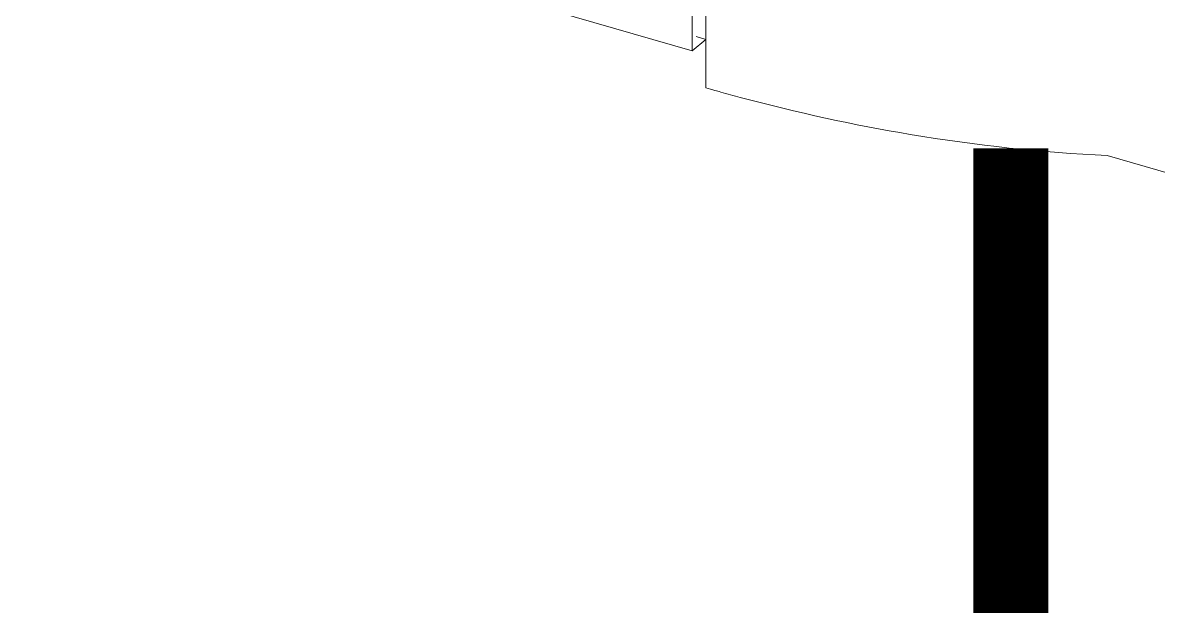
# Model space of a CAD drawing. Header units: inches. Extents: x 9220 to 92460, y -39241 to 4813.
# Drawn here: x 74985.94 to 75031.3, y -33850.62 to -33827.33 of the extents above; entities that cross this region are included whole.
import ezdxf

# ---------------------------------------------------------------- set-up
doc = ezdxf.new("R2010")
doc.units = ezdxf.units.IN
doc.header["$MEASUREMENT"] = 0
doc.linetypes.add('ACAD_ISO03W100', pattern=[30, 12, -18])
doc.layers.add('SI-TOPOLOGY-Ethernet', color=7, linetype='Continuous', lineweight=13, true_color=0x3cf000)

# ---------------------------------------------------------------- blocks, each defined once
blk = doc.blocks.new('A$C027ebf9d')
at = {"color": 0, "linetype": 'Continuous', "lineweight": 0}
for p, q in [((19.8886, -19.5036), (20.2228, -19.6)), ((20.2307, -19.5695), (20.2512, -19.5754)), ((20.2228, -19.6), (20.2512, -19.5754)), ((20.2615, -19.6809), (20.2512, -19.678)), ((21.1036, -19.8217), (21.4377, -19.9182))]:
    blk.add_line(p, q, dxfattribs=at)
for points, knots in [([(20.2515, -19.1373), (20.2514, -19.1889), (20.2511, -19.2999), (20.2512, -19.4799), (20.2512, -19.6087), (20.2512, -19.678)], [0.8886906, 0.8886906, 0.8886906, 0.8886906, 0.920473, 0.9571686, 1, 1, 1, 1]), ([(20.2231, -19.1616), (20.2229, -19.2132), (20.2227, -19.3242), (20.2228, -19.4702), (20.2228, -19.5648), (20.2228, -19.6)], [0.88869063, 0.88869063, 0.88869063, 0.88869063, 0.92047301, 0.9571686, 0.97893334, 0.97893334, 0.97893334, 0.97893334]), ([(20.2615, -19.6809), (20.2646, -19.6818), (20.2678, -19.6827), (20.275, -19.6848), (20.2791, -19.6859), (20.297, -19.6909), (20.3108, -19.6947), (20.4453, -19.7308), (20.5658, -19.757), (20.8263, -19.8006), (20.9659, -19.8155), (21.1036, -19.8217)], [-2.494432, -2.494432, -2.494432, -2.494432, -2.466522, -2.466522, -2.430927, -2.430927, -2.309023, -2.309023, -1.247286, -1.247286, -0.000001, -0.000001, -0.000001, -0.000001])]:
    blk.add_open_spline(points, degree=3, knots=knots, dxfattribs=at)

msp = doc.modelspace()

# ---------------------------------------------------------------- linework, layer by layer
at = {"layer": 'SI-TOPOLOGY-Ethernet', "linetype": 'ACAD_ISO03W100', "ltscale": 0.01, "const_width": 3, "flags": 128}
msp.add_lwpolyline([(75025.408, -33832.338), (75025.408, -33977.662), (74882.583, -33977.662), (74882.583, -34053.735)], dxfattribs=at)

# ---------------------------------------------------------------- block references
at = {"xscale": 18.8131500959034, "yscale": 18.8131500959034, "zscale": 18.8131500959034}
msp.add_blockref('A$C027ebf9d', (74632.23, -33459.72), dxfattribs=at)

doc.saveas('drawing.dxf')
